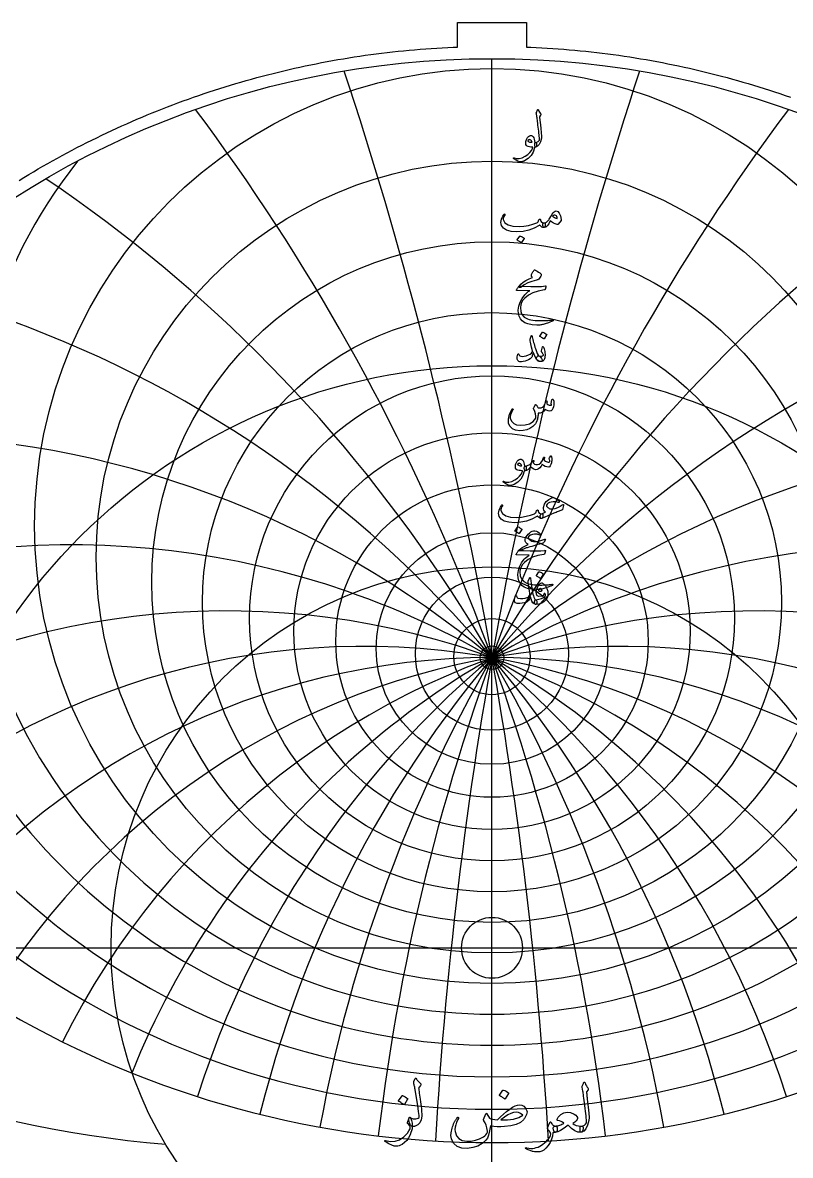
# Model space of a CAD drawing. Header units: millimetres. Extents: x -54 to 54, y -54 to 55.
# Drawn here: x -28 to 17.8, y -12.4 to 55.3 of the extents above; entities that cross this region are included whole.
import ezdxf

# ---------------------------------------------------------------- set-up
doc = ezdxf.new("R2010")
doc.units = ezdxf.units.MM
for name, color, linetype in [('CUT_INNER', 6, 'Continuous'), ('CUT_OUTER', 1, 'Continuous'), ('ENGRAVE', 7, 'Continuous'), ('ENGRAVE_FINE', 8, 'Continuous'), ('TEXT', 5, 'Continuous')]:
    doc.layers.add(name, color=color, linetype=linetype)

msp = doc.modelspace()

# ---------------------------------------------------------------- linework, layer by layer
at = {"layer": 'CUT_INNER'}
msp.add_circle((0, 0), 1.82, dxfattribs=at)
at = {"layer": 'CUT_OUTER'}
msp.add_lwpolyline([(-28.2413, 45.8327), (-27.9595, 46.0051), (-27.6767, 46.1758), (-27.3929, 46.3448), (-27.108, 46.512), (-26.8221, 46.6774), (-26.5352, 46.8411), (-26.2473, 47.0031), (-25.9584, 47.1632), (-25.6685, 47.3216), (-25.3776, 47.4782), (-25.0858, 47.6331), (-24.7931, 47.7861), (-24.4994, 47.9373), (-24.2048, 48.0867), (-23.9093, 48.2343), (-23.6129, 48.3801), (-23.3156, 48.5241), (-23.0174, 48.6663), (-22.7184, 48.8066), (-22.4185, 48.9451), (-22.1177, 49.0817), (-21.8162, 49.2165), (-21.5138, 49.3494), (-21.2106, 49.4805), (-20.9066, 49.6097), (-20.6018, 49.7371), (-20.2962, 49.8625), (-19.9899, 49.9861), (-19.6828, 50.1078), (-19.3749, 50.2277), (-19.0664, 50.3456), (-18.7571, 50.4616), (-18.4471, 50.5758), (-18.1365, 50.688), (-17.8251, 50.7984), (-17.5131, 50.9068), (-17.2004, 51.0133), (-16.8871, 51.1178), (-16.5731, 51.2205), (-16.2585, 51.3212), (-15.9433, 51.42), (-15.6275, 51.5169), (-15.3111, 51.6118), (-14.9941, 51.7048), (-14.6766, 51.7958), (-14.3585, 51.8849), (-14.0399, 51.972), (-13.7207, 52.0572), (-13.401, 52.1404), (-13.0808, 52.2216), (-12.7602, 52.3009), (-12.439, 52.3782), (-12.1174, 52.4536), (-11.7953, 52.5269), (-11.4728, 52.5983), (-11.1498, 52.6677), (-10.8265, 52.7351), (-10.5027, 52.8006), (-10.1785, 52.864), (-9.854, 52.9255), (-9.529, 52.985), (-9.2037, 53.0424), (-8.8781, 53.0979), (-8.5521, 53.1514), (-8.2258, 53.2028), (-7.8992, 53.2523), (-7.5723, 53.2998), (-7.2452, 53.3452), (-6.9177, 53.3887), (-6.59, 53.4301), (-6.262, 53.4696), (-5.9338, 53.507), (-5.6054, 53.5424), (-5.2768, 53.5758), (-4.9479, 53.6071), (-4.6189, 53.6365), (-4.2897, 53.6638), (-3.9603, 53.6891), (-3.6308, 53.7124), (-3.3012, 53.7337), (-2.9714, 53.7529), (-2.6416, 53.7702), (-2.3116, 53.7853), (-2.065, 53.7952), (-2.065, 55.251), (2.065, 55.251), (2.065, 53.7952), (2.3116, 53.7853), (2.6416, 53.7702), (2.9714, 53.7529), (3.3012, 53.7337), (3.6308, 53.7124), (3.9603, 53.6891), (4.2897, 53.6638), (4.6189, 53.6365), (4.9479, 53.6071), (5.2768, 53.5758), (5.6054, 53.5424), (5.9338, 53.507), (6.262, 53.4696), (6.59, 53.4301), (6.9177, 53.3887), (7.2452, 53.3452), (7.5723, 53.2998), (7.8992, 53.2523), (8.2258, 53.2028), (8.5521, 53.1514), (8.8781, 53.0979), (9.2037, 53.0424), (9.529, 52.985), (9.854, 52.9255), (10.1785, 52.864), (10.5027, 52.8006), (10.8265, 52.7351), (11.1498, 52.6677), (11.4728, 52.5983), (11.7953, 52.5269), (12.1174, 52.4536), (12.439, 52.3782), (12.7602, 52.3009), (13.0808, 52.2216), (13.401, 52.1404), (13.7207, 52.0572), (14.0399, 51.972), (14.3585, 51.8849), (14.6766, 51.7958), (14.9941, 51.7048), (15.3111, 51.6118), (15.6275, 51.5169), (15.9433, 51.42), (16.2585, 51.3212), (16.5731, 51.2205), (16.8871, 51.1178), (17.2004, 51.0133), (17.5131, 50.9068), (17.8251, 50.7984)], dxfattribs=at)
at = {"layer": 'ENGRAVE'}
for points in [[(0, -53.1), (0, 53.1)], [(-53.1, 0), (53.1, 0)]]:
    msp.add_lwpolyline(points, dxfattribs=at)
for centre, radius in [((0, 0), 53.1), ((0, 25.1944), 27.3203), ((0, 23.3352), 23.6385), ((0, 21.8416), 20.324), ((0, 20.6397), 17.2928), ((0, 0), 34.7587), ((0, 19.676), 14.4813), ((0, 18.9118), 11.8401), ((0, 18.3188), 9.3296), ((0, 17.8763), 6.9169), ((0, 0), 22.7527), ((0, 17.5697), 4.574), ((0, 17.3895), 2.276), ((0, 17.33), 0.708)]:
    msp.add_circle(centre, radius, dxfattribs=at)
for centre, radius, start, end in [((0, 27.5242), 31.4844, 141.843716, 38.156284), ((0, 30.4771), 36.2937, 164.9746, 15.0254), ((0, 34.2826), 41.9884, 182.363249, 357.636751), ((0, 39.3003), 48.9398, 196.927448, 343.072552), ((0, 46.1263), 57.7564, 209.748792, 330.251208), ((0, -26.1926), 43.5226, 37, 143), ((0, -26.1926), 43.5226, 37, 143), ((-14.2438, 53.1586), 65.0914, 233.35727, 265.366575)]:
    msp.add_arc(centre, radius, start, end, dxfattribs=at)
at = {"layer": 'ENGRAVE_FINE'}
for centre, radius, start, end in [((-246.829, -26.1926), 250.6367, 3.353515, 18.265516), ((-246.829, -26.1926), 250.6367, 3.353515, 18.265516), ((246.829, -26.1926), 250.6367, 161.734484, 176.646485), ((246.829, -26.1926), 250.6367, 161.734484, 176.646485), ((-119.5774, -26.1926), 127.2516, 6.752866, 36.81557), ((-119.5774, -26.1926), 127.2516, 6.752866, 36.81557), ((119.5774, -26.1926), 127.2516, 143.18443, 173.247134), ((119.5774, -26.1926), 127.2516, 143.18443, 173.247134), ((-75.3834, -26.1926), 87.0452, 10.24626, 55.951318), ((-75.3834, -26.1926), 87.0452, 10.24626, 55.951318), ((75.3834, -26.1926), 87.0452, 124.048682, 169.75374), ((75.3834, -26.1926), 87.0452, 124.048682, 169.75374), ((-51.8682, -26.1926), 67.7092, 13.886891, 75.995644), ((-51.8682, -26.1926), 67.7092, 13.886891, 75.995644), ((51.8682, -26.1926), 67.7092, 104.004356, 166.113109), ((51.8682, -26.1926), 67.7092, 104.004356, 166.113109), ((-36.5198, -26.1926), 56.8147, 17.736077, 97.259064), ((-36.5198, -26.1926), 56.8147, 17.736077, 97.259064), ((36.5198, -26.1926), 56.8147, 82.740936, 162.263923), ((36.5198, -26.1926), 56.8147, 82.740936, 162.263923), ((-25.1278, -26.1926), 50.2556, 21.867289, 119.81232), ((-25.1278, -26.1926), 50.2556, 21.867289, 119.81232), ((25.1278, -26.1926), 50.2556, 60.18768, 158.132711), ((25.1278, -26.1926), 50.2556, 60.18768, 158.132711), ((-15.8409, -26.1926), 46.3158, 26.371572, 128.918241), ((-15.8409, -26.1926), 46.3158, 26.371572, 128.918241), ((15.8409, -26.1926), 46.3158, 51.081759, 153.628428), ((15.8409, -26.1926), 46.3158, 51.081759, 153.628428), ((-7.6742, -26.1926), 44.194, 31.365109, 136.520205), ((-7.6742, -26.1926), 44.194, 31.365109, 136.520205), ((7.6742, -26.1926), 44.194, 43.479795, 148.634891), ((7.6742, -26.1926), 44.194, 43.479795, 148.634891), ((0, 94.8078), 112.902, 242.077896, 297.922104)]:
    msp.add_arc(centre, radius, start, end, dxfattribs=at)
at = {"layer": 'TEXT'}
for points in [[(2.6536, 49.89), (2.6748, 49.9412), (2.6913, 49.9819), (2.703, 50.0119), (2.7101, 50.0313), (2.7156, 50.0437), (2.7227, 50.0525), (2.7313, 50.0578), (2.7415, 50.0596), (2.7531, 50.0576), (2.7627, 50.0517), (2.7704, 50.0419), (2.776, 50.0282), (2.8021, 49.9609), (2.8334, 49.9002), (2.8697, 49.8462), (2.9111, 49.7989), (2.9227, 49.7838), (2.926, 49.7667), (2.9211, 49.7477), (2.9079, 49.7267), (2.8389, 49.6293), (2.8436, 49.5858), (2.8483, 49.543), (2.853, 49.501), (2.8577, 49.4598), (2.8624, 49.4193), (2.8671, 49.3797), (2.8718, 49.3408), (2.8765, 49.3028), (2.9199, 48.9503), (2.9464, 48.6747), (2.956, 48.4761), (2.9488, 48.3544), (2.8895, 48.1336), (2.8122, 47.9705), (2.7168, 47.8651), (2.6033, 47.8174), (2.6002, 47.8174), (2.597, 47.8174), (2.5939, 47.8174), (2.5908, 47.8174), (2.5721, 47.835), (2.5601, 47.8755), (2.5548, 47.9387), (2.5562, 48.0246), (2.5592, 48.0564), (2.568, 48.0796), (2.5827, 48.0941), (2.6033, 48.1), (2.683, 48.1159), (2.7494, 48.1448), (2.8023, 48.1866), (2.842, 48.2413), (2.8393, 48.3071), (2.8345, 48.3819), (2.8276, 48.4657), (2.8184, 48.5585), (2.8074, 48.66), (2.7945, 48.7697), (2.7799, 48.8876), (2.7635, 49.0138), (2.7484, 49.1379), (2.7344, 49.2494), (2.7217, 49.3483), (2.7101, 49.4346), (2.7001, 49.5084), (2.692, 49.5697), (2.686, 49.6184), (2.6818, 49.6545), (2.6504, 49.8335), (2.6495, 49.8511), (2.6496, 49.8664), (2.651, 49.8794), (2.6536, 49.89)], [(2.5405, 47.7828), (2.4669, 47.5244), (2.3435, 47.3079), (2.1702, 47.1334), (1.947, 47.0009), (1.9158, 46.9875), (1.885, 46.9754), (1.8546, 46.9647), (1.8245, 46.9554), (1.7951, 46.9476), (1.7664, 46.9416), (1.7386, 46.9374), (1.7115, 46.935), (1.644, 46.9446), (1.5545, 46.9797), (1.443, 47.0404), (1.3095, 47.1265), (1.2952, 47.1389), (1.2867, 47.1509), (1.2842, 47.1624), (1.2875, 47.1736), (1.295, 47.1823), (1.3048, 47.1862), (1.317, 47.1854), (1.3315, 47.1799), (1.4703, 47.135), (1.6259, 47.1351), (1.7984, 47.1805), (1.9878, 47.271), (2.1425, 47.376), (2.2705, 47.4994), (2.3717, 47.6413), (2.4463, 47.8017), (2.4457, 47.8074), (2.444, 47.8119), (2.441, 47.8152), (2.4369, 47.8174), (2.3287, 47.8237), (2.2367, 47.8362), (2.1607, 47.8551), (2.1009, 47.8802), (2.0546, 47.9191), (2.0255, 47.9728), (2.0137, 48.0415), (2.0192, 48.1251), (2.021, 48.1362), (2.0232, 48.1475), (2.0257, 48.159), (2.0286, 48.1707), (2.032, 48.1827), (2.0357, 48.1954), (2.0398, 48.2086), (2.0443, 48.2225), (2.0812, 48.3122), (2.126, 48.3866), (2.1786, 48.4456), (2.239, 48.4894), (2.3009, 48.5134), (2.3576, 48.513), (2.4092, 48.4882), (2.4557, 48.4392), (2.4964, 48.3709), (2.5272, 48.2916), (2.5482, 48.2013), (2.5594, 48.1), (2.5655, 48.1001), (2.5715, 48.1004), (2.5773, 48.1009), (2.5829, 48.1016), (2.5885, 48.1023), (2.5943, 48.1028), (2.6003, 48.1031), (2.6065, 48.1032), (2.6277, 48.0986), (2.6442, 48.0851), (2.6559, 48.0625), (2.663, 48.0309), (2.6659, 47.9962), (2.6653, 47.9611), (2.6612, 47.9255), (2.6536, 47.8896), (2.6436, 47.858), (2.6324, 47.8354), (2.62, 47.8219), (2.6065, 47.8174), (2.5468, 47.8174), (2.5464, 47.8117), (2.5452, 47.804), (2.5433, 47.7944), (2.5405, 47.7828)], [(2.3898, 48.1346), (2.3568, 48.1921), (2.3207, 48.2327), (2.2814, 48.2564), (2.239, 48.2633), (2.2137, 48.2566), (2.1912, 48.246), (2.1713, 48.2315), (2.1543, 48.2131), (2.1488, 48.2033), (2.148, 48.1927), (2.1519, 48.1813), (2.1605, 48.1691), (2.1929, 48.1406), (2.2398, 48.1212), (2.3013, 48.1108), (2.3772, 48.1094), (2.3851, 48.111), (2.3898, 48.1157), (2.3914, 48.1236), (2.3898, 48.1346)], [(3.8438, 44.008), (3.9421, 43.9731), (4.0235, 43.8745), (4.0881, 43.7124), (4.1358, 43.4867), (4.1376, 43.4704), (4.1366, 43.4561), (4.1329, 43.4437), (4.1264, 43.4333), (3.9537, 43.2166), (3.9417, 43.2035), (3.9278, 43.1954), (3.9119, 43.1925), (3.894, 43.1947), (3.7766, 43.2347), (3.6663, 43.2857), (3.5631, 43.3477), (3.4669, 43.4208), (3.3894, 43.2408), (3.3044, 43.1122), (3.212, 43.0351), (3.1121, 43.0094), (3.1009, 43.0135), (3.0893, 43.0259), (3.0773, 43.0465), (3.065, 43.0753), (3.0459, 43.1468), (3.039, 43.2041), (3.0443, 43.2473), (3.0618, 43.2763), (3.072, 43.2832), (3.0838, 43.2881), (3.0971, 43.291), (3.1121, 43.292), (3.1835, 43.3042), (3.2534, 43.3375), (3.3217, 43.3921), (3.3884, 43.4679), (3.4177, 43.5118), (3.4614, 43.5841), (3.5197, 43.6845), (3.5925, 43.8133), (3.6494, 43.8985), (3.7103, 43.9593), (3.7751, 43.9958), (3.8438, 44.008)], [(0.716, 43.807), (0.7272, 43.8192), (0.7388, 43.8243), (0.7507, 43.8223), (0.7631, 43.8133), (0.7725, 43.8015), (0.7757, 43.7882), (0.7725, 43.7733), (0.7631, 43.7568), (0.7152, 43.6826), (0.6846, 43.6139), (0.6712, 43.5507), (0.6752, 43.493), (0.7735, 43.3034), (0.9649, 43.1711), (1.2493, 43.0961), (1.6267, 43.0785), (1.9068, 43.0991), (2.1755, 43.1421), (2.4328, 43.2074), (2.6787, 43.2951), (2.7221, 43.3209), (2.758, 43.3603), (2.7864, 43.4135), (2.8074, 43.4804), (2.8145, 43.4995), (2.8263, 43.5126), (2.8428, 43.5199), (2.864, 43.5212), (2.8791, 43.5148), (2.8899, 43.5016), (2.8964, 43.4818), (2.8985, 43.4553), (2.9132, 43.3897), (2.9543, 43.3407), (3.0216, 43.3081), (3.1152, 43.292), (3.149, 43.2845), (3.1717, 43.2653), (3.1835, 43.2343), (3.1843, 43.1915), (3.1729, 43.1118), (3.1576, 43.0549), (3.1384, 43.0208), (3.1152, 43.0094), (3.0463, 43.0184), (2.981, 43.0455), (2.9191, 43.0906), (2.8608, 43.1538), (2.8559, 43.1564), (2.8475, 43.1546), (2.8355, 43.1485), (2.82, 43.1381), (2.5272, 42.9733), (2.2076, 42.8555), (1.8614, 42.7848), (1.4885, 42.7613), (1.1439, 42.7848), (0.8761, 42.8555), (0.6854, 42.9733), (0.5715, 43.1381), (0.5456, 43.2302), (0.537, 43.3242), (0.5456, 43.4202), (0.5715, 43.5181), (0.6065, 43.6092), (0.6422, 43.6877), (0.6787, 43.7536), (0.716, 43.807)], [(3.6177, 43.7002), (3.6765, 43.6512), (3.7433, 43.6107), (3.8178, 43.5789), (3.9003, 43.5558), (3.8958, 43.6176), (3.8791, 43.6681), (3.8502, 43.7071), (3.8092, 43.7348), (3.7619, 43.7491), (3.7142, 43.7481), (3.6661, 43.7318), (3.6177, 43.7002)], [(1.6675, 42.5038), (1.6714, 42.5077), (1.6769, 42.5101), (1.684, 42.5108), (1.6926, 42.5101), (1.7537, 42.4853), (1.8112, 42.4551), (1.8652, 42.4194), (1.9156, 42.3782), (1.9205, 42.3719), (1.9227, 42.3656), (1.9221, 42.3593), (1.9187, 42.353), (1.7711, 42.1144), (1.7656, 42.1087), (1.7586, 42.1073), (1.7499, 42.1103), (1.7397, 42.1175), (1.7309, 42.1238), (1.717, 42.1332), (1.6979, 42.1458), (1.6738, 42.1615), (1.6442, 42.1803), (1.6086, 42.2023), (1.5672, 42.2274), (1.5199, 42.2557), (1.5136, 42.2604), (1.5105, 42.2651), (1.5105, 42.2698), (1.5136, 42.2745)], [(2.6504, 39.8721), (2.376, 39.8005), (2.1338, 39.7081), (1.9238, 39.5948), (1.746, 39.4608), (1.7187, 39.4401), (1.6934, 39.4286), (1.6701, 39.426), (1.6487, 39.4325), (1.6237, 39.4621), (1.6275, 39.5039), (1.6599, 39.5579), (1.7209, 39.624), (1.8652, 39.7438), (2.031, 39.8517), (2.2184, 39.9479), (2.4275, 40.0323), (2.3678, 40.1202), (2.3566, 40.1422), (2.3513, 40.1642), (2.3519, 40.1862), (2.3584, 40.2081), (2.4006, 40.292), (2.4392, 40.3612), (2.4744, 40.416), (2.506, 40.4562), (2.5262, 40.4753), (2.546, 40.4853), (2.5654, 40.4863), (2.5845, 40.4782), (2.695, 40.4158), (2.7878, 40.3573), (2.863, 40.3028), (2.9205, 40.2521), (2.9317, 40.2358), (2.937, 40.2152), (2.9364, 40.1903), (2.9299, 40.161), (2.9097, 40.1153), (2.8773, 40.0598), (2.8328, 39.9944), (2.776, 39.9192), (2.7611, 39.9081), (2.7352, 39.8965), (2.6983, 39.8845), (2.6504, 39.8721)], [(1.9093, 39.5079), (2.3123, 39.4937), (2.6606, 39.4922), (2.9545, 39.5031), (3.1937, 39.5267), (3.2011, 39.5276), (3.2074, 39.5271), (3.2128, 39.5252), (3.2173, 39.522), (3.2205, 39.5176), (3.2224, 39.5122), (3.2229, 39.5058), (3.222, 39.4984), (3.2158, 39.4698), (3.2098, 39.4435), (3.204, 39.4195), (3.1984, 39.3979), (3.193, 39.3787), (3.1878, 39.3618), (3.1828, 39.3473), (3.178, 39.3351), (3.1678, 39.3157), (3.156, 39.3014), (3.1427, 39.2922), (3.1278, 39.288), (2.7651, 39.2223), (2.4495, 39.1192), (2.181, 38.9789), (1.9596, 38.8013), (1.8477, 38.6735), (1.7664, 38.5383), (1.7158, 38.3956), (1.6958, 38.2454), (1.715, 38.0097), (1.7916, 37.8176), (1.9254, 37.669), (2.1166, 37.564), (2.2157, 37.5322), (2.3246, 37.5059), (2.4434, 37.4851), (2.5719, 37.4698), (2.7101, 37.4598), (2.8577, 37.4549), (3.0147, 37.4551), (3.1811, 37.4604), (3.2403, 37.4637), (3.2985, 37.4674), (3.3557, 37.4716), (3.412, 37.4761), (3.4668, 37.481), (3.5199, 37.4863), (3.5712, 37.492), (3.6208, 37.4981), (3.6359, 37.4988), (3.6467, 37.4949), (3.6532, 37.4863), (3.6553, 37.4729), (3.6542, 37.4574), (3.6506, 37.4455), (3.6447, 37.437), (3.6365, 37.4321), (3.5478, 37.3946), (3.4638, 37.3607), (3.3845, 37.3302), (3.3099, 37.3034), (3.2402, 37.2798), (3.1757, 37.2594), (3.1162, 37.2421), (3.0618, 37.228), (3.0107, 37.2176), (2.9609, 37.2084), (2.9126, 37.2003), (2.8655, 37.1934), (2.8197, 37.1881), (2.7749, 37.1848), (2.731, 37.1834), (2.6881, 37.184), (2.3953, 37.2068), (2.1511, 37.2562), (1.9556, 37.3324), (1.8088, 37.4352), (1.7011, 37.5638), (1.6259, 37.7139), (1.5833, 37.8857), (1.5733, 38.079), (1.6041, 38.3189), (1.6777, 38.5516), (1.7941, 38.7773), (1.9533, 38.996), (2.0155, 39.0621), (2.086, 39.1255), (2.1647, 39.1862), (2.2516, 39.2441), (1.4917, 39.2504), (1.4734, 39.2582), (1.4657, 39.2723), (1.4687, 39.2927), (1.4822, 39.3194), (1.5077, 39.3583), (1.5309, 39.3932), (1.5517, 39.4242), (1.5702, 39.4513), (1.5863, 39.4743), (1.6, 39.4929), (1.6114, 39.5073), (1.6204, 39.5173), (1.6408, 39.519), (1.6958, 39.5181), (1.7853, 39.5143), (1.9093, 39.5079)], [(2.4071, 36.4895), (2.4251, 36.4072), (2.4447, 36.3234), (2.4659, 36.2384), (2.4887, 36.1519), (2.513, 36.0637), (2.539, 35.9733), (2.5664, 35.8808), (2.5955, 35.7861), (2.6542, 35.6157), (2.7077, 35.4877), (2.7562, 35.4022), (2.7996, 35.359), (2.8375, 35.3333), (2.8758, 35.297), (2.9144, 35.25), (2.9535, 35.1925), (2.9904, 35.1213), (3.0006, 35.0677), (2.9841, 35.0318), (2.9409, 35.0135), (2.8014, 35.0277), (2.6779, 35.1203), (2.5706, 35.2915), (2.4793, 35.5411), (2.4773, 35.5452), (2.4746, 35.5482), (2.471, 35.5499), (2.4667, 35.5505), (2.4636, 35.5499), (2.4604, 35.5482), (2.4573, 35.5452), (2.4542, 35.5411), (2.4453, 35.5007), (2.4345, 35.4579), (2.4218, 35.4128), (2.4071, 35.3653), (2.391, 35.3203), (2.3741, 35.2828), (2.3564, 35.2528), (2.338, 35.2302), (2.2716, 35.1723), (2.1888, 35.1211), (2.0895, 35.0765), (1.9737, 35.0387), (1.8559, 35.0106), (1.7539, 34.9986), (1.6675, 35.0027), (1.5969, 35.023), (1.5364, 35.0736), (1.5089, 35.1627), (1.5144, 35.2903), (1.5529, 35.4563), (1.5566, 35.4618), (1.5615, 35.4657), (1.5676, 35.4681), (1.5749, 35.4689), (1.5835, 35.4679), (1.5906, 35.465), (1.5961, 35.4601), (1.6, 35.4532), (1.6149, 35.4184), (1.6314, 35.3896), (1.6495, 35.3666), (1.6691, 35.3496), (1.7303, 35.3268), (1.8135, 35.3213), (1.9187, 35.3331), (2.0459, 35.3621), (2.1815, 35.4057), (2.2869, 35.4548), (2.3621, 35.5093), (2.4071, 35.5694), (2.4145, 35.6302), (2.4023, 35.7342), (2.3706, 35.8814), (2.3191, 36.0718), (2.2944, 36.1721), (2.2799, 36.2532), (2.2756, 36.315), (2.2814, 36.3576), (2.3411, 36.5272), (2.3476, 36.545), (2.3545, 36.5578), (2.3617, 36.5654), (2.3694, 36.568), (2.3788, 36.5631), (2.3882, 36.5484), (2.3976, 36.5238), (2.4071, 36.4895)], [(3.0131, 36.7596), (3.0171, 36.7635), (3.0226, 36.7658), (3.0296, 36.7666), (3.0383, 36.7658), (3.0993, 36.7411), (3.1568, 36.7109), (3.2108, 36.6752), (3.2612, 36.6339), (3.2661, 36.6277), (3.2683, 36.6214), (3.2677, 36.6151), (3.2644, 36.6088), (3.1168, 36.3702), (3.1113, 36.3645), (3.1042, 36.3631), (3.0956, 36.366), (3.0854, 36.3733), (3.0765, 36.3796), (3.0626, 36.389), (3.0436, 36.4016), (3.0194, 36.4173), (2.9898, 36.4361), (2.9543, 36.4581), (2.9128, 36.4832), (2.8655, 36.5115), (2.8593, 36.5162), (2.8561, 36.5209), (2.8561, 36.5256), (2.8593, 36.5303)], [(3.0414, 35.4752), (3.023, 35.506), (3.0053, 35.5325), (2.9884, 35.5547), (2.9723, 35.5725), (2.9607, 35.5878), (2.9543, 35.6055), (2.9529, 35.6255), (2.9566, 35.6479), (3.0226, 35.8865), (3.0318, 35.9074), (3.0438, 35.9132), (3.0585, 35.9042), (3.0759, 35.8803), (3.1022, 35.8294), (3.1246, 35.768), (3.1431, 35.696), (3.1576, 35.6133), (3.166, 35.534), (3.1694, 35.4563), (3.1676, 35.3802), (3.1607, 35.3056), (3.1495, 35.2406), (3.1348, 35.1839), (3.1166, 35.1354), (3.0948, 35.0952), (3.0679, 35.0654), (3.0312, 35.0418), (2.9847, 35.0245), (2.9284, 35.0135), (2.8706, 35.0114), (2.8169, 35.0206), (2.767, 35.0412), (2.7211, 35.0732), (2.6856, 35.1138), (2.6669, 35.1603), (2.6652, 35.2128), (2.6803, 35.271), (2.7044, 35.3187), (2.7329, 35.3488), (2.7656, 35.3611), (2.8027, 35.3558), (2.8883, 35.3352), (2.9629, 35.3331), (3.0265, 35.3494), (3.0791, 35.3841), (3.0803, 35.3933), (3.0744, 35.4116), (3.0614, 35.4389), (3.0414, 35.4752)], [(3.5831, 32.7355), (3.5886, 32.7493), (3.5957, 32.7591), (3.6043, 32.765), (3.6145, 32.7669), (3.6277, 32.7654), (3.6388, 32.7607), (3.6481, 32.7528), (3.6553, 32.7418), (3.6732, 32.7026), (3.686, 32.6539), (3.6936, 32.5958), (3.6962, 32.5283), (3.6893, 32.418), (3.6687, 32.3132), (3.6343, 32.2138), (3.5862, 32.12), (3.5698, 32.0975), (3.5517, 32.08), (3.5321, 32.0676), (3.5109, 32.0604), (3.4341, 32.0555), (3.3515, 32.069), (3.263, 32.101), (3.1686, 32.1514), (3.0891, 32.0425), (2.9951, 31.9701), (2.8865, 31.9342), (2.7635, 31.9348), (2.7595, 31.8685), (2.7537, 31.8048), (2.7461, 31.7437), (2.7368, 31.6851), (2.7257, 31.6287), (2.7128, 31.574), (2.6982, 31.5211), (2.6818, 31.47), (2.6438, 31.3777), (2.5923, 31.2926), (2.5276, 31.2144), (2.4495, 31.1434), (2.2667, 31.0217), (2.0734, 30.9361), (1.8695, 30.8867), (1.6549, 30.8733), (1.4133, 30.9061), (1.2224, 30.9919), (1.082, 31.1306), (0.9923, 31.3224), (0.9802, 31.3915), (0.9782, 31.4731), (0.9865, 31.5673), (1.0049, 31.6741), (1.0345, 31.7911), (1.0763, 31.9128), (1.1303, 32.0392), (1.1965, 32.1703), (1.2018, 32.1785), (1.2082, 32.1844), (1.2159, 32.1879), (1.2247, 32.1891), (1.2336, 32.1883), (1.2412, 32.186), (1.2477, 32.1821), (1.253, 32.1766), (1.2565, 32.1685), (1.2577, 32.1601), (1.2565, 32.1512), (1.253, 32.142), (1.169, 31.9675), (1.1148, 31.8241), (1.0905, 31.7116), (1.096, 31.6301), (1.1753, 31.4506), (1.3001, 31.32), (1.4705, 31.2386), (1.6864, 31.2062), (1.9882, 31.2254), (2.2438, 31.302), (2.453, 31.4358), (2.6159, 31.627), (2.6153, 31.753), (2.5947, 31.8861), (2.5541, 32.0262), (2.4934, 32.1734), (2.4858, 32.1883), (2.4816, 32.2017), (2.4811, 32.2135), (2.484, 32.2237), (2.5009, 32.2587), (2.517, 32.2916), (2.5323, 32.3223), (2.5468, 32.3508), (2.5605, 32.3769), (2.5735, 32.3999), (2.5857, 32.42), (2.597, 32.4372), (2.6035, 32.4445), (2.6104, 32.4474), (2.6177, 32.446), (2.6253, 32.4403), (2.6292, 32.436), (2.6347, 32.4294), (2.6418, 32.4203), (2.6504, 32.4089), (2.6602, 32.3952), (2.6708, 32.3791), (2.6822, 32.3607), (2.6944, 32.3399), (2.7191, 32.2998), (2.7399, 32.2708), (2.7568, 32.2527), (2.7698, 32.2456), (2.8514, 32.2388), (2.9331, 32.2527), (3.0147, 32.2875), (3.0964, 32.343), (3.126, 32.3799), (3.1552, 32.4403), (3.1841, 32.5243), (3.2125, 32.6319), (3.2153, 32.6421), (3.2204, 32.6507), (3.2279, 32.6578), (3.2377, 32.6633), (3.2469, 32.6668), (3.2557, 32.668), (3.2642, 32.6668), (3.2722, 32.6633), (3.2842, 32.6437), (3.2887, 32.6068), (3.2858, 32.5526), (3.2754, 32.4812), (3.3388, 32.4423), (3.4065, 32.4168), (3.4785, 32.4046), (3.5548, 32.4058), (3.5539, 32.4288), (3.5509, 32.4474), (3.546, 32.4617), (3.5391, 32.4717), (3.5313, 32.4812), (3.5266, 32.4906), (3.525, 32.5), (3.5266, 32.5094)], [(1.9234, 28.4575), (1.8498, 28.199), (1.7264, 27.9825), (1.5531, 27.808), (1.3299, 27.6755), (1.2987, 27.6621), (1.2679, 27.65), (1.2375, 27.6393), (1.2075, 27.63), (1.178, 27.6222), (1.1494, 27.6163), (1.1215, 27.612), (1.0944, 27.6096), (1.0269, 27.6192), (0.9374, 27.6543), (0.8259, 27.715), (0.6924, 27.8011), (0.6781, 27.8135), (0.6697, 27.8255), (0.6671, 27.8371), (0.6705, 27.8483), (0.6779, 27.8569), (0.6877, 27.8608), (0.6999, 27.86), (0.7144, 27.8545), (0.8532, 27.8096), (1.0088, 27.8098), (1.1814, 27.8551), (1.3708, 27.9456), (1.5254, 28.0506), (1.6534, 28.1741), (1.7547, 28.316), (1.8292, 28.4763), (1.8286, 28.482), (1.8269, 28.4865), (1.8239, 28.4899), (1.8198, 28.492), (1.7117, 28.4983), (1.6196, 28.5109), (1.5437, 28.5297), (1.4838, 28.5548), (1.4375, 28.5937), (1.4084, 28.6475), (1.3967, 28.7162), (1.4022, 28.7998), (1.4039, 28.8109), (1.4061, 28.8221), (1.4086, 28.8336), (1.4116, 28.8453), (1.4149, 28.8574), (1.4186, 28.87), (1.4228, 28.8833), (1.4273, 28.8971), (1.4642, 28.9868), (1.5089, 29.0612), (1.5615, 29.1203), (1.622, 29.164), (1.6838, 29.188), (1.7405, 29.1876), (1.7921, 29.1629), (1.8387, 29.1138), (1.8793, 29.0455), (1.9101, 28.9662), (1.9311, 28.8759), (1.9423, 28.7746), (1.9485, 28.7747), (1.9545, 28.775), (1.9602, 28.7755), (1.9658, 28.7762), (1.9714, 28.7769), (1.9772, 28.7774), (1.9832, 28.7777), (1.9894, 28.7778), (2.0106, 28.7733), (2.0271, 28.7597), (2.0389, 28.7372), (2.0459, 28.7056), (2.0489, 28.6708), (2.0483, 28.6357), (2.0442, 28.6002), (2.0365, 28.5642), (2.0265, 28.5326), (2.0153, 28.5101), (2.0029, 28.4965), (1.9894, 28.492), (1.9297, 28.492), (1.9293, 28.4863), (1.9282, 28.4787), (1.9262, 28.4691), (1.9234, 28.4575)], [(3.5093, 29.387), (3.5162, 29.3917), (3.5242, 29.3901), (3.5335, 29.3823), (3.5439, 29.3682), (3.555, 29.3442), (3.5635, 29.3101), (3.5692, 29.2657), (3.5721, 29.2112), (3.5731, 29.1491), (3.5698, 29.0887), (3.5621, 29.0298), (3.5501, 28.9725), (3.5152, 28.861), (3.4763, 28.7809), (3.4336, 28.7323), (3.3868, 28.715), (3.2763, 28.7215), (3.1741, 28.7503), (3.0801, 28.8015), (2.9943, 28.8751), (2.9354, 28.7591), (2.8655, 28.6687), (2.7847, 28.6037), (2.6928, 28.5642), (2.5965, 28.5556), (2.4989, 28.5799), (2.4002, 28.6373), (2.3003, 28.7275), (2.2194, 28.6245), (2.1401, 28.5509), (2.0624, 28.5067), (1.9863, 28.492), (1.9709, 28.5007), (1.9564, 28.5266), (1.9427, 28.5697), (1.9297, 28.6302), (1.925, 28.6899), (1.9329, 28.7338), (1.9533, 28.7621), (1.9863, 28.7746), (2.1311, 28.8074), (2.2579, 28.8712), (2.3666, 28.966), (2.4573, 29.0918), (2.4622, 29.0987), (2.4675, 29.1036), (2.4732, 29.1065), (2.4793, 29.1075), (2.4867, 29.1067), (2.4934, 29.1044), (2.4993, 29.1005), (2.5044, 29.095), (2.5074, 29.0781), (2.5005, 29.0494), (2.4838, 29.009), (2.4573, 28.9568), (2.492, 28.9165), (2.546, 28.8869), (2.6192, 28.8679), (2.7117, 28.8594), (2.8269, 28.8836), (2.9276, 28.9623), (3.0137, 29.0955), (3.0854, 29.2834), (3.0889, 29.293), (3.0932, 29.2999), (3.0983, 29.304), (3.1042, 29.3054), (3.113, 29.3046), (3.1207, 29.3022), (3.1272, 29.2983), (3.1325, 29.2928), (3.1364, 29.2849), (3.1388, 29.2771), (3.1395, 29.2692), (3.1388, 29.2614), (3.1073, 29.1295), (3.1441, 29.0969), (3.1882, 29.0683), (3.2398, 29.0435), (3.2989, 29.0227), (3.3564, 29.0092), (3.4002, 29.0062), (3.4302, 29.0139), (3.4465, 29.0322), (3.4518, 29.06), (3.4489, 29.0997), (3.4377, 29.1511), (3.4182, 29.2143), (3.4216, 29.2322), (3.4379, 29.2669), (3.4671, 29.3185), (3.5093, 29.387)], [(1.7727, 28.8092), (1.7397, 28.8667), (1.7036, 28.9073), (1.6644, 28.9311), (1.622, 28.9379), (1.5967, 28.9313), (1.5741, 28.9207), (1.5543, 28.9061), (1.5372, 28.8877), (1.5317, 28.8779), (1.5309, 28.8673), (1.5348, 28.8559), (1.5435, 28.8437), (1.5759, 28.8153), (1.6228, 28.7958), (1.6842, 28.7854), (1.7602, 28.7841), (1.768, 28.7856), (1.7727, 28.7903), (1.7743, 28.7982), (1.7727, 28.8092)], [(0.5778, 26.4345), (0.589, 26.4466), (0.6006, 26.4518), (0.6126, 26.4498), (0.6249, 26.4408), (0.6343, 26.429), (0.6375, 26.4156), (0.6343, 26.4007), (0.6249, 26.3842), (0.577, 26.31), (0.5464, 26.2414), (0.5331, 26.1782), (0.537, 26.1204), (0.6353, 25.9309), (0.8267, 25.7986), (1.1111, 25.7236), (1.4885, 25.7059), (1.7686, 25.7265), (2.0373, 25.7695), (2.2946, 25.8349), (2.5405, 25.9226), (2.5839, 25.9483), (2.6198, 25.9878), (2.6483, 26.041), (2.6693, 26.1079), (2.6763, 26.1269), (2.6881, 26.1401), (2.7046, 26.1473), (2.7258, 26.1487), (2.7409, 26.1422), (2.7517, 26.1291), (2.7582, 26.1093), (2.7603, 26.0828), (2.7751, 26.0172), (2.8161, 25.9681), (2.8834, 25.9356), (2.977, 25.9195), (3.0108, 25.912), (3.0336, 25.8928), (3.0453, 25.8618), (3.0461, 25.819), (3.0347, 25.7393), (3.0194, 25.6824), (3.0002, 25.6482), (2.977, 25.6368), (2.9081, 25.6459), (2.8428, 25.673), (2.781, 25.7181), (2.7227, 25.7813), (2.7178, 25.7838), (2.7093, 25.7821), (2.6973, 25.776), (2.6818, 25.7656), (2.389, 25.6007), (2.0695, 25.483), (1.7233, 25.4123), (1.3503, 25.3888), (1.0057, 25.4123), (0.738, 25.483), (0.5472, 25.6007), (0.4334, 25.7656), (0.4075, 25.8576), (0.3988, 25.9517), (0.4075, 26.0476), (0.4334, 26.1456), (0.4683, 26.2366), (0.504, 26.3151), (0.5405, 26.3811), (0.5778, 26.4345)], [(4.274, 26.4251), (4.2112, 26.1738), (4.2041, 26.1617), (4.1923, 26.1503), (4.1758, 26.1397), (4.1546, 26.1299), (4.1076, 26.1133), (4.0577, 26.0949), (4.0048, 26.0748), (3.949, 26.0529), (3.8902, 26.0295), (3.8284, 26.0046), (3.7638, 25.9784), (3.6962, 25.9509), (2.9739, 25.6368), (2.9409, 25.6441), (2.9142, 25.6659), (2.8938, 25.7022), (2.8797, 25.753), (2.8773, 25.807), (2.8922, 25.8527), (2.9244, 25.8902), (2.9739, 25.9195), (2.9801, 25.9223), (2.9923, 25.9277), (3.0107, 25.9357), (3.0351, 25.9462), (3.0654, 25.959), (3.1015, 25.974), (3.1432, 25.9912), (3.1906, 26.0105), (3.1295, 26.0731), (3.0909, 26.1416), (3.0746, 26.216), (3.0807, 26.2963), (3.1411, 26.4873), (3.244, 26.6488), (3.3892, 26.7809), (3.5768, 26.8835), (3.6178, 26.8932), (3.6655, 26.8906), (3.7199, 26.8759), (3.7809, 26.849), (3.8443, 26.8123), (3.9026, 26.7713), (3.9558, 26.7259), (4.0039, 26.6763), (4.0175, 26.658), (4.0235, 26.641), (4.0222, 26.6251), (4.0133, 26.6103), (4, 26.599), (3.9851, 26.5931), (3.9686, 26.5927), (3.9505, 26.5978), (3.8565, 26.6274), (3.7566, 26.641), (3.6508, 26.6384), (3.5391, 26.6198), (3.4381, 26.5895), (3.3578, 26.5491), (3.2983, 26.4985), (3.2597, 26.4376), (3.2557, 26.4105), (3.2659, 26.3795), (3.2903, 26.3446), (3.3287, 26.3057), (3.3727, 26.2704), (3.4167, 26.2429), (3.4606, 26.2233), (3.5046, 26.2115), (3.6363, 26.2082), (3.777, 26.2359), (3.9268, 26.2945), (4.0856, 26.3842), (4.1026, 26.395), (4.1193, 26.4054), (4.1356, 26.4154), (4.1515, 26.4251), (4.1668, 26.4341), (4.1813, 26.4423), (4.1951, 26.4498), (4.208, 26.4565), (4.2439, 26.4733), (4.2669, 26.4737), (4.2769, 26.4576), (4.274, 26.4251)], [(1.5293, 25.1312), (1.5333, 25.1352), (1.5388, 25.1375), (1.5458, 25.1383), (1.5545, 25.1375), (1.6155, 25.1128), (1.673, 25.0826), (1.727, 25.0468), (1.7774, 25.0056), (1.7823, 24.9994), (1.7845, 24.9931), (1.7839, 24.9868), (1.7806, 24.9805), (1.633, 24.7418), (1.6275, 24.7362), (1.6204, 24.7348), (1.6118, 24.7377), (1.6016, 24.745), (1.5927, 24.7513), (1.5788, 24.7607), (1.5598, 24.7732), (1.5356, 24.789), (1.506, 24.8078), (1.4705, 24.8298), (1.429, 24.8549), (1.3817, 24.8832), (1.3755, 24.8879), (1.3723, 24.8926), (1.3723, 24.8973), (1.3755, 24.902)], [(3.1859, 24.4069), (3.1884, 24.3847), (3.1741, 24.3433), (3.1429, 24.2826), (3.0948, 24.2027), (3.0846, 24.1898), (3.0728, 24.1792), (3.0595, 24.1709), (3.0445, 24.1651), (2.8436, 24.1097), (2.6646, 24.0599), (2.5075, 24.0155), (2.3725, 23.9766), (2.2595, 23.9435), (2.1684, 23.9162), (2.0993, 23.8948), (2.0522, 23.8793), (1.6722, 23.7097), (1.6455, 23.7077), (1.6251, 23.7113), (1.611, 23.7203), (1.6031, 23.7348), (1.6029, 23.7401), (1.6055, 23.7466), (1.6108, 23.7543), (1.6188, 23.7631), (1.6962, 23.8357), (1.812, 23.9123), (1.9662, 23.9927), (2.159, 24.0771), (2.1066, 24.1219), (2.0624, 24.1651), (2.0265, 24.2067), (1.9988, 24.2467), (1.9817, 24.2905), (1.9776, 24.3433), (1.9865, 24.4051), (2.0082, 24.4759), (2.0436, 24.5497), (2.093, 24.6235), (2.1566, 24.6973), (2.2343, 24.7711), (2.3189, 24.8349), (2.4, 24.8787), (2.4775, 24.9024), (2.5515, 24.9062), (2.6518, 24.886), (2.7423, 24.8441), (2.823, 24.7808), (2.8938, 24.6958), (2.9001, 24.6852), (2.9032, 24.6754), (2.9032, 24.6663), (2.9001, 24.6581), (2.8932, 24.6504), (2.8852, 24.6463), (2.8759, 24.6457), (2.8655, 24.6487), (2.8193, 24.6634), (2.7749, 24.6761), (2.7322, 24.6869), (2.6913, 24.6958), (2.6523, 24.7024), (2.6155, 24.7068), (2.5809, 24.7087), (2.5484, 24.7083), (2.4131, 24.6924), (2.2995, 24.6542), (2.2075, 24.5935), (2.137, 24.5105), (2.212, 24.4118), (2.2956, 24.3386), (2.3878, 24.2909), (2.4887, 24.2687), (2.6389, 24.2671), (2.8004, 24.2907), (2.9733, 24.3393), (3.1576, 24.4131), (3.1652, 24.4151), (3.1725, 24.4147), (3.1794, 24.412), (3.1859, 24.4069)], [(1.8826, 23.7191), (2.2856, 23.705), (2.6339, 23.7034), (2.9278, 23.7144), (3.167, 23.738), (3.1744, 23.7389), (3.1808, 23.7384), (3.1862, 23.7365), (3.1906, 23.7333), (3.1938, 23.7288), (3.1957, 23.7234), (3.1962, 23.7171), (3.1953, 23.7097), (3.1891, 23.6811), (3.1831, 23.6548), (3.1773, 23.6308), (3.1717, 23.6092), (3.1663, 23.59), (3.1611, 23.5731), (3.1561, 23.5586), (3.1513, 23.5464), (3.1411, 23.527), (3.1293, 23.5127), (3.116, 23.5034), (3.1011, 23.4993), (2.7384, 23.4336), (2.4228, 23.3305), (2.1543, 23.1902), (1.9329, 23.0126), (1.821, 22.8848), (1.7397, 22.7496), (1.6891, 22.6069), (1.6691, 22.4567), (1.6883, 22.221), (1.7649, 22.0288), (1.8987, 21.8803), (2.0899, 21.7753), (2.189, 21.7435), (2.2979, 21.7172), (2.4167, 21.6964), (2.5452, 21.6811), (2.6834, 21.671), (2.831, 21.6661), (2.988, 21.6663), (3.1545, 21.6716), (3.2136, 21.675), (3.2718, 21.6787), (3.329, 21.6828), (3.3853, 21.6873), (3.4401, 21.6922), (3.4932, 21.6975), (3.5445, 21.7032), (3.5941, 21.7093), (3.6092, 21.7101), (3.62, 21.7062), (3.6265, 21.6975), (3.6286, 21.6842), (3.6275, 21.6687), (3.6239, 21.6567), (3.618, 21.6483), (3.6098, 21.6434), (3.5211, 21.6059), (3.4371, 21.5719), (3.3578, 21.5415), (3.2832, 21.5146), (3.2135, 21.4911), (3.149, 21.4707), (3.0895, 21.4534), (3.0351, 21.4393), (2.984, 21.4289), (2.9342, 21.4196), (2.8859, 21.4116), (2.8389, 21.4047), (2.793, 21.3994), (2.7482, 21.3961), (2.7043, 21.3947), (2.6614, 21.3953), (2.3686, 21.4181), (2.1244, 21.4675), (1.9289, 21.5437), (1.7821, 21.6465), (1.6744, 21.7751), (1.5992, 21.9252), (1.5566, 22.097), (1.5466, 22.2903), (1.5774, 22.5301), (1.651, 22.7629), (1.7674, 22.9886), (1.9266, 23.2073), (1.9888, 23.2734), (2.0593, 23.3368), (2.138, 23.3974), (2.2249, 23.4553), (1.465, 23.4616), (1.4467, 23.4695), (1.4391, 23.4836), (1.442, 23.504), (1.4555, 23.5307), (1.4811, 23.5696), (1.5042, 23.6045), (1.525, 23.6355), (1.5435, 23.6626), (1.5596, 23.6856), (1.5733, 23.7042), (1.5847, 23.7185), (1.5937, 23.7285), (1.6141, 23.7303), (1.6691, 23.7293), (1.7586, 23.7256), (1.8826, 23.7191)], [(2.8074, 22.4562), (2.8114, 22.4602), (2.8169, 22.4625), (2.8239, 22.4633), (2.8326, 22.4625), (2.8936, 22.4378), (2.9511, 22.4075), (3.0051, 22.3718), (3.0555, 22.3306), (3.0604, 22.3243), (3.0626, 22.3181), (3.062, 22.3118), (3.0587, 22.3055), (2.9111, 22.0668), (2.9056, 22.0611), (2.8985, 22.0598), (2.8899, 22.0627), (2.8797, 22.07), (2.8708, 22.0762), (2.8569, 22.0857), (2.8379, 22.0982), (2.8137, 22.1139), (2.7841, 22.1328), (2.7486, 22.1548), (2.7072, 22.1799), (2.6599, 22.2081), (2.6536, 22.2128), (2.6504, 22.2176), (2.6504, 22.2223), (2.6536, 22.227)], [(2.6127, 20.7919), (2.6355, 20.7809), (2.6536, 20.7636), (2.6669, 20.74), (2.6756, 20.7102), (2.6812, 20.6733), (2.6826, 20.638), (2.6797, 20.6042), (2.6724, 20.572), (2.6616, 20.5446), (2.6481, 20.5249), (2.6318, 20.5132), (2.6127, 20.5092), (2.5187, 20.5353), (2.4408, 20.6011), (2.379, 20.7065), (2.3333, 20.8515), (2.3274, 20.8765), (2.3223, 20.8982), (2.318, 20.9166), (2.3144, 20.9316), (2.3117, 20.9433), (2.3097, 20.9516), (2.3085, 20.9566), (2.3081, 20.9583), (2.3034, 20.9675), (2.2987, 20.9701), (2.294, 20.9659), (2.2893, 20.9552), (2.2359, 20.8346), (2.1762, 20.74), (2.1103, 20.6713), (2.0381, 20.6286), (1.9333, 20.5956), (1.8104, 20.5752), (1.6695, 20.5673), (1.5105, 20.572), (1.4043, 20.6048), (1.3464, 20.6843), (1.3368, 20.8105), (1.3755, 20.9834), (1.3843, 21.0042), (1.3951, 21.0195), (1.4078, 21.0293), (1.4226, 21.0337), (1.4371, 21.0323), (1.4493, 21.025), (1.4591, 21.0119), (1.4665, 20.9928), (1.4824, 20.9522), (1.5019, 20.9214), (1.5248, 20.9004), (1.5513, 20.8892), (1.6999, 20.8664), (1.841, 20.8641), (1.9747, 20.8821), (2.1009, 20.9206), (2.1556, 20.9493), (2.2006, 20.9881), (2.2357, 21.0372), (2.261, 21.0965), (2.2595, 21.1245), (2.2516, 21.1899), (2.2375, 21.2925), (2.2171, 21.4325), (2.2067, 21.5074), (2.1974, 21.575), (2.1894, 21.6353), (2.1825, 21.6884), (2.1766, 21.7339), (2.1715, 21.7712), (2.1672, 21.8006), (2.1637, 21.8219), (2.1607, 21.8545), (2.1613, 21.8831), (2.1654, 21.9078), (2.1731, 21.9287), (2.1853, 21.9545), (2.1967, 21.9785), (2.2073, 22.0008), (2.2171, 22.0213), (2.2259, 22.04), (2.2336, 22.057), (2.24, 22.0722), (2.2453, 22.0857), (2.2508, 22.0965), (2.2579, 22.1037), (2.2665, 22.1075), (2.2767, 22.1076), (2.2879, 22.1033), (2.2964, 22.0967), (2.3021, 22.0876), (2.305, 22.0762), (2.3241, 21.9156), (2.3439, 21.7634), (2.3642, 21.6196), (2.3851, 21.4843), (2.4064, 21.3574), (2.4279, 21.239), (2.4495, 21.1289), (2.4714, 21.0274), (2.4979, 20.9326), (2.5303, 20.8617), (2.5686, 20.8148), (2.6127, 20.7919)], [(2.9739, 21.7936), (2.9955, 21.7905), (3.0194, 21.7811), (3.0457, 21.7654), (3.0744, 21.7434), (3.197, 21.6127), (3.2824, 21.4655), (3.3305, 21.3018), (3.3413, 21.1216), (3.3317, 21.0278), (3.3123, 20.9442), (3.283, 20.8708), (3.244, 20.8076), (3.1174, 20.677), (2.97, 20.5838), (2.8018, 20.5279), (2.6127, 20.5092), (2.5937, 20.5137), (2.5774, 20.5273), (2.5639, 20.5499), (2.5531, 20.5815), (2.5491, 20.5989), (2.5464, 20.6168), (2.5451, 20.635), (2.5452, 20.6537), (2.5463, 20.6721), (2.548, 20.6898), (2.5502, 20.7067), (2.5531, 20.7228), (2.5615, 20.7506), (2.5743, 20.7714), (2.5914, 20.7852), (2.6127, 20.7919), (2.7968, 20.8166), (2.9566, 20.8625), (3.092, 20.9296), (3.2031, 21.018), (3.1978, 21.0621), (3.1914, 21.0973), (3.1837, 21.1234), (3.1749, 21.1404), (3.1643, 21.1552), (3.1545, 21.1648), (3.1454, 21.1693), (3.1372, 21.1687), (3.1315, 21.1667), (3.127, 21.164), (3.1236, 21.1604), (3.1215, 21.1561), (3.0913, 21.0941), (3.054, 21.0462), (3.0096, 21.0125), (2.9582, 20.9928), (2.8088, 20.9813), (2.7062, 21.0219), (2.6502, 21.1147), (2.641, 21.2598), (2.6536, 21.343), (2.6787, 21.4293), (2.7164, 21.5188), (2.7666, 21.6115), (2.8196, 21.6912), (2.8718, 21.7481), (2.9232, 21.7822), (2.9739, 21.7936)], [(2.8703, 21.4545), (2.839, 21.4456), (2.8145, 21.4223), (2.7967, 21.3844), (2.7855, 21.332), (2.7857, 21.3237), (2.7863, 21.3179), (2.7872, 21.3143), (2.7886, 21.3131), (2.8202, 21.3055), (2.8522, 21.3014), (2.8846, 21.3008), (2.9174, 21.3037), (2.9462, 21.3098), (2.97, 21.3186), (2.9886, 21.3302), (3.0021, 21.3446), (2.9668, 21.395), (2.9331, 21.4301), (2.9009, 21.4499), (2.8703, 21.4545)], [(-4.5514, -7.7809), (-4.5414, -7.783), (-4.5325, -7.7893), (-4.5247, -7.7997), (-4.5179, -7.8144), (-4.5074, -7.8366), (-4.4886, -7.8657), (-4.4614, -7.9015), (-4.4258, -7.9442), (-4.4051, -7.9668), (-4.3849, -7.9887), (-4.3653, -8.0097), (-4.3462, -8.03), (-4.3274, -8.0492), (-4.3085, -8.0672), (-4.2897, -8.0838), (-4.2708, -8.0991), (-4.2538, -8.1206), (-4.2489, -8.1472), (-4.2559, -8.1792), (-4.275, -8.2163), (-4.3839, -8.3796), (-4.3783, -8.4362), (-4.3698, -8.5052), (-4.3584, -8.5869), (-4.3441, -8.6811), (-4.3278, -8.7884), (-4.3101, -8.9093), (-4.2911, -9.0438), (-4.2708, -9.1919), (-4.2496, -9.339), (-4.2321, -9.4746), (-4.2182, -9.5986), (-4.208, -9.7111), (-4.2012, -9.8121), (-4.1976, -9.9016), (-4.197, -9.9796), (-4.1997, -10.0461), (-4.236, -10.2722), (-4.3117, -10.4481), (-4.4265, -10.5737), (-4.5807, -10.649), (-4.6054, -10.6566), (-4.6294, -10.6626), (-4.6525, -10.6671), (-4.6749, -10.67), (-4.6965, -10.6715), (-4.7173, -10.6721), (-4.7373, -10.6715), (-4.7565, -10.67), (-4.8112, -10.6519), (-4.8581, -10.6103), (-4.8971, -10.5451), (-4.9282, -10.4564), (-4.9497, -10.3614), (-4.9596, -10.2774), (-4.958, -10.2044), (-4.945, -10.1424), (-4.9403, -10.1314), (-4.9345, -10.1236), (-4.9277, -10.1188), (-4.9198, -10.1173), (-4.9099, -10.1183), (-4.901, -10.1215), (-4.8931, -10.1267), (-4.8863, -10.134), (-4.8322, -10.1704), (-4.7702, -10.1958), (-4.7003, -10.2102), (-4.6226, -10.2136), (-4.5412, -10.2052), (-4.4687, -10.1885), (-4.4051, -10.1633), (-4.3504, -10.1298), (-4.3554, -10.0037), (-4.3828, -9.7677), (-4.4328, -9.4217), (-4.5053, -8.9658), (-4.5891, -8.4592), (-4.6, -8.3919), (-4.6121, -8.3283), (-4.6252, -8.2684), (-4.6393, -8.2121), (-4.647, -8.184), (-4.6534, -8.1582), (-4.6585, -8.1348), (-4.6623, -8.1138), (-4.6653, -8.0953), (-4.6681, -8.0797), (-4.6706, -8.067), (-4.6728, -8.0572), (-4.6754, -8.0352), (-4.6749, -8.0154), (-4.6712, -7.9976), (-4.6644, -7.9819), (-4.5807, -7.8018), (-4.5741, -7.7927), (-4.5671, -7.7861), (-4.5595, -7.7822), (-4.5514, -7.7809)], [(5.3972, -8.254), (5.4254, -8.1857), (5.4474, -8.1315), (5.4631, -8.0915), (5.4725, -8.0656), (5.4799, -8.0491), (5.4893, -8.0373), (5.5008, -8.0303), (5.5144, -8.0279), (5.5298, -8.0305), (5.5427, -8.0384), (5.5529, -8.0515), (5.5605, -8.0698), (5.5953, -8.1595), (5.6369, -8.2404), (5.6853, -8.3124), (5.7405, -8.3754), (5.7559, -8.3956), (5.7604, -8.4184), (5.7539, -8.4437), (5.7363, -8.4717), (5.6442, -8.6015), (5.6505, -8.6596), (5.6568, -8.7167), (5.663, -8.7727), (5.6693, -8.8277), (5.6756, -8.8816), (5.6819, -8.9344), (5.6882, -8.9862), (5.6945, -9.037), (5.7523, -9.507), (5.7876, -9.8744), (5.8004, -10.1393), (5.7908, -10.3015), (5.7117, -10.5959), (5.6086, -10.8134), (5.4814, -10.9539), (5.3302, -11.0175), (5.326, -11.0175), (5.3218, -11.0175), (5.3176, -11.0175), (5.3134, -11.0175), (5.2886, -10.994), (5.2726, -10.94), (5.2655, -10.8558), (5.2674, -10.7412), (5.2713, -10.6988), (5.2831, -10.6679), (5.3027, -10.6485), (5.3302, -10.6407), (5.4364, -10.6195), (5.5249, -10.581), (5.5955, -10.5253), (5.6484, -10.4522), (5.6449, -10.3646), (5.6384, -10.2649), (5.6292, -10.1531), (5.617, -10.0293), (5.6022, -9.8941), (5.5851, -9.7478), (5.5656, -9.5905), (5.5437, -9.4222), (5.5236, -9.2568), (5.505, -9.1082), (5.488, -8.9763), (5.4725, -8.8611), (5.4592, -8.7628), (5.4485, -8.6811), (5.4403, -8.6162), (5.4349, -8.5681), (5.393, -8.3294), (5.3917, -8.3058), (5.3919, -8.2854), (5.3938, -8.2682), (5.3972, -8.254)], [(0.6574, -8.5011), (0.6626, -8.4958), (0.6699, -8.4927), (0.6794, -8.4916), (0.6909, -8.4927), (0.7723, -8.5257), (0.8489, -8.566), (0.9209, -8.6136), (0.9882, -8.6685), (0.9947, -8.6769), (0.9976, -8.6853), (0.9968, -8.6937), (0.9923, -8.702), (0.7955, -9.0203), (0.7882, -9.0278), (0.7788, -9.0297), (0.7673, -9.0258), (0.7537, -9.0161), (0.7419, -9.0077), (0.7233, -8.9951), (0.6979, -8.9784), (0.6657, -8.9575), (0.6262, -8.9323), (0.5789, -8.903), (0.5236, -8.8695), (0.4606, -8.8318), (0.4522, -8.8256), (0.448, -8.8193), (0.448, -8.813), (0.4522, -8.8067)], [(-5.372, -8.836), (-5.3668, -8.8308), (-5.3595, -8.8277), (-5.3501, -8.8266), (-5.3385, -8.8277), (-5.2572, -8.8606), (-5.1805, -8.9009), (-5.1085, -8.9486), (-5.0413, -9.0035), (-5.0347, -9.0119), (-5.0318, -9.0203), (-5.0326, -9.0286), (-5.0371, -9.037), (-5.2339, -9.3552), (-5.2412, -9.3628), (-5.2506, -9.3646), (-5.2621, -9.3607), (-5.2757, -9.351), (-5.2875, -9.3427), (-5.3061, -9.3301), (-5.3315, -9.3134), (-5.3637, -9.2924), (-5.4032, -9.2673), (-5.4506, -9.238), (-5.5058, -9.2045), (-5.5688, -9.1668), (-5.5772, -9.1605), (-5.5814, -9.1542), (-5.5814, -9.148), (-5.5772, -9.1417)], [(1.6372, -9.372), (1.7832, -9.3934), (1.9072, -9.462), (2.0093, -9.5777), (2.0894, -9.7404), (2.0983, -9.8027), (2.0915, -9.8723), (2.0689, -9.9493), (2.0307, -10.0335), (1.9868, -10.1147), (1.947, -10.1822), (1.9114, -10.2361), (1.88, -10.2764), (1.6968, -10.4271), (1.4487, -10.5444), (1.1357, -10.6281), (0.7579, -10.6783), (0.5305, -10.6893), (0.313, -10.6846), (0.1055, -10.6642), (-0.0921, -10.6281), (-0.1387, -10.9351), (-0.1989, -11.1818), (-0.2727, -11.3684), (-0.3601, -11.4948), (-0.5893, -11.6898), (-0.85, -11.835), (-1.142, -11.9306), (-1.4655, -11.9763), (-1.8059, -11.9604), (-2.0778, -11.8623), (-2.2812, -11.6819), (-2.416, -11.4195), (-2.4275, -11.3788), (-2.4369, -11.3362), (-2.4442, -11.2919), (-2.4495, -11.2457), (-2.4521, -11.1979), (-2.4515, -11.1489), (-2.4479, -11.0985), (-2.4411, -11.0468), (-2.4264, -10.9554), (-2.4076, -10.8652), (-2.3846, -10.7764), (-2.3573, -10.6888), (-2.3262, -10.6029), (-2.2914, -10.5187), (-2.2529, -10.4364), (-2.2108, -10.3559), (-2.1921, -10.3232), (-2.1736, -10.2921), (-2.1554, -10.2625), (-2.1375, -10.2345), (-2.1201, -10.2081), (-2.1035, -10.1832), (-2.0877, -10.1599), (-2.0726, -10.1382), (-2.0619, -10.1259), (-2.0506, -10.1183), (-2.0389, -10.1154), (-2.0266, -10.1173), (-2.0135, -10.1223), (-2.0035, -10.1288), (-1.9967, -10.1369), (-1.9931, -10.1466), (-1.992, -10.1576), (-1.9931, -10.1696), (-1.9962, -10.1827), (-2.0014, -10.1968), (-2.0321, -10.2432), (-2.0611, -10.2942), (-2.0886, -10.3499), (-2.1145, -10.4104), (-2.1689, -10.565), (-2.2024, -10.7108), (-2.215, -10.8477), (-2.2066, -10.9756), (-2.1284, -11.2187), (-1.9857, -11.3954), (-1.7787, -11.5056), (-1.5074, -11.5493), (-1.2451, -11.537), (-0.9902, -11.4875), (-0.7427, -11.4009), (-0.5025, -11.2771), (-0.43, -11.2256), (-0.3674, -11.163), (-0.3148, -11.0895), (-0.2722, -11.0049), (-0.2672, -10.9932), (-0.2648, -10.9788), (-0.2651, -10.9618), (-0.268, -10.9421), (-0.3049, -10.7548), (-0.3528, -10.5904), (-0.4116, -10.4491), (-0.4815, -10.3308), (-0.4954, -10.3091), (-0.5035, -10.29), (-0.5059, -10.2735), (-0.5025, -10.2596), (-0.3727, -9.9163), (-0.3541, -9.8904), (-0.336, -9.8797), (-0.3185, -9.8841), (-0.3015, -9.9037), (-0.1465, -10.1675), (-0.0636, -10.2068), (0.0429, -10.2366), (0.173, -10.257), (0.3266, -10.268), (0.509, -10.0903), (0.6919, -9.9257), (0.8754, -9.7742), (1.0593, -9.6358), (1.2352, -9.5204), (1.3901, -9.4379), (1.5241, -9.3885), (1.6372, -9.372)], [(-4.8822, -10.134), (-4.8492, -10.183), (-4.8214, -10.2418), (-4.7989, -10.3107), (-4.7817, -10.3894), (-4.7696, -10.4719), (-4.7628, -10.5559), (-4.7613, -10.6415), (-4.7649, -10.7286), (-4.7775, -10.817), (-4.8026, -10.9191), (-4.8403, -11.0348), (-4.8905, -11.1641), (-4.9787, -11.3412), (-5.0884, -11.4959), (-5.2195, -11.628), (-5.372, -11.7377), (-5.4555, -11.7824), (-5.5427, -11.8162), (-5.6335, -11.839), (-5.7279, -11.8507), (-5.8428, -11.8379), (-5.9907, -11.7869), (-6.1715, -11.6976), (-6.3853, -11.5702), (-6.3979, -11.5592), (-6.4063, -11.5472), (-6.4104, -11.5341), (-6.4104, -11.52), (-6.4057, -11.5079), (-6.3958, -11.5011), (-6.3806, -11.4995), (-6.3602, -11.5032), (-6.0708, -11.565), (-5.7928, -11.5493), (-5.5264, -11.4561), (-5.2716, -11.2855), (-5.1569, -11.1782), (-5.0559, -11.0615), (-4.9685, -10.9353), (-4.8947, -10.7998), (-4.8863, -10.7775), (-4.8822, -10.7527), (-4.8822, -10.7252), (-4.8863, -10.6951), (-4.9005, -10.6558), (-4.9303, -10.6093), (-4.9758, -10.5554), (-5.0371, -10.4941), (-5.0436, -10.4844), (-5.0465, -10.4721), (-5.0457, -10.4572), (-5.0413, -10.4397), (-4.9408, -10.1424), (-4.9361, -10.1314), (-4.9303, -10.1236), (-4.9235, -10.1188), (-4.9157, -10.1173), (-4.9057, -10.1183), (-4.8968, -10.1215), (-4.889, -10.1267), (-4.8822, -10.134)], [(1.8423, -9.9917), (1.7138, -9.8938), (1.5796, -9.8346), (1.4396, -9.8142), (1.2938, -9.8326), (1.1357, -9.8883), (0.9547, -9.9802), (0.7505, -10.1081), (0.5234, -10.2722), (0.9371, -10.2735), (1.2949, -10.2272), (1.5966, -10.1332), (1.8423, -9.9917)], [(5.3302, -10.6407), (5.3914, -10.6498), (5.4328, -10.6773), (5.4542, -10.7231), (5.4558, -10.7872), (5.4354, -10.8864), (5.4076, -10.9578), (5.3726, -11.0015), (5.3302, -11.0175), (5.1373, -11), (4.9439, -10.9222), (4.75, -10.7843), (4.5556, -10.5862), (4.3104, -10.7765), (4.1023, -10.9118), (3.9314, -10.9921), (3.7977, -11.0175), (3.7535, -11.0076), (3.7171, -10.9777), (3.6886, -10.928), (3.6679, -10.8584), (3.6619, -10.7663), (3.6815, -10.6993), (3.7268, -10.6574), (3.7977, -10.6407), (3.8622, -10.6344), (3.9259, -10.6239), (3.9889, -10.6093), (4.051, -10.5904), (4.1124, -10.5671), (4.173, -10.5391), (4.2328, -10.5064), (4.2918, -10.469), (4.2193, -10.4099), (4.1316, -10.3622), (4.0288, -10.3261), (3.9107, -10.3015), (3.9, -10.2971), (3.893, -10.2879), (3.8896, -10.274), (3.8898, -10.2555), (3.9097, -10.1913), (3.9526, -10.1204), (4.0186, -10.0427), (4.1075, -9.9582), (4.2931, -9.8469), (4.4896, -9.8064), (4.6971, -9.8365), (4.9157, -9.9372), (5.0083, -10.0016), (5.0727, -10.0649), (5.1088, -10.1272), (5.1166, -10.1885), (5.0936, -10.2544), (5.0371, -10.3266), (4.9471, -10.4051), (4.8235, -10.4899), (4.9117, -10.5559), (5.0256, -10.603), (5.165, -10.6312), (5.3302, -10.6407)], [(3.3246, -10.7579), (3.4544, -10.4229), (3.4687, -10.3962), (3.4826, -10.3832), (3.496, -10.3837), (3.5088, -10.3978), (3.5439, -10.4564), (3.5779, -10.5067), (3.6108, -10.5485), (3.6428, -10.582), (3.6778, -10.6077), (3.716, -10.626), (3.7574, -10.637), (3.8019, -10.6407), (3.8458, -10.6522), (3.8773, -10.6867), (3.8961, -10.7443), (3.9024, -10.8249), (3.8961, -10.906), (3.8773, -10.9652), (3.8458, -11.0023), (3.8019, -11.0175), (3.7681, -11.0191), (3.7338, -11.0196), (3.699, -11.0191), (3.6637, -11.0175), (3.6577, -11.0191), (3.6522, -11.0238), (3.6472, -11.0316), (3.6428, -11.0426), (3.6203, -11.2407), (3.5653, -11.4331), (3.4779, -11.6197), (3.3581, -11.8005), (3.2243, -11.9578), (3.0953, -12.0737), (2.971, -12.1483), (2.8514, -12.1815), (2.7389, -12.1902), (2.6358, -12.1909), (2.5421, -12.1839), (2.4578, -12.169), (2.4166, -12.1574), (2.3725, -12.1438), (2.3255, -12.1281), (2.2757, -12.1103), (2.2232, -12.0899), (2.1684, -12.0664), (2.1112, -12.0397), (2.0517, -12.0098), (2.0368, -12.003), (2.0255, -11.9952), (2.0179, -11.9863), (2.014, -11.9763), (2.0114, -11.963), (2.0119, -11.9523), (2.0156, -11.9442), (2.0224, -11.9387), (2.0313, -11.9337), (2.0412, -11.9313), (2.0522, -11.9316), (2.0642, -11.9345), (2.1961, -11.9612), (2.3197, -11.9743), (2.4348, -11.9737), (2.5416, -11.9596), (2.6472, -11.9317), (2.7504, -11.8942), (2.8513, -11.8469), (2.9498, -11.79), (3.0462, -11.7237), (3.1408, -11.6482), (3.2336, -11.5635), (3.3246, -11.4697), (3.3929, -11.3841), (3.447, -11.2991), (3.4871, -11.2146), (3.513, -11.1306), (3.5054, -11.0719), (3.4742, -11.0049), (3.4195, -10.9296), (3.3413, -10.8458), (3.3277, -10.8278), (3.3204, -10.8071), (3.3193, -10.7838), (3.3246, -10.7579)]]:
    msp.add_lwpolyline(points, close=True, dxfattribs=at)

doc.saveas('drawing.dxf')
